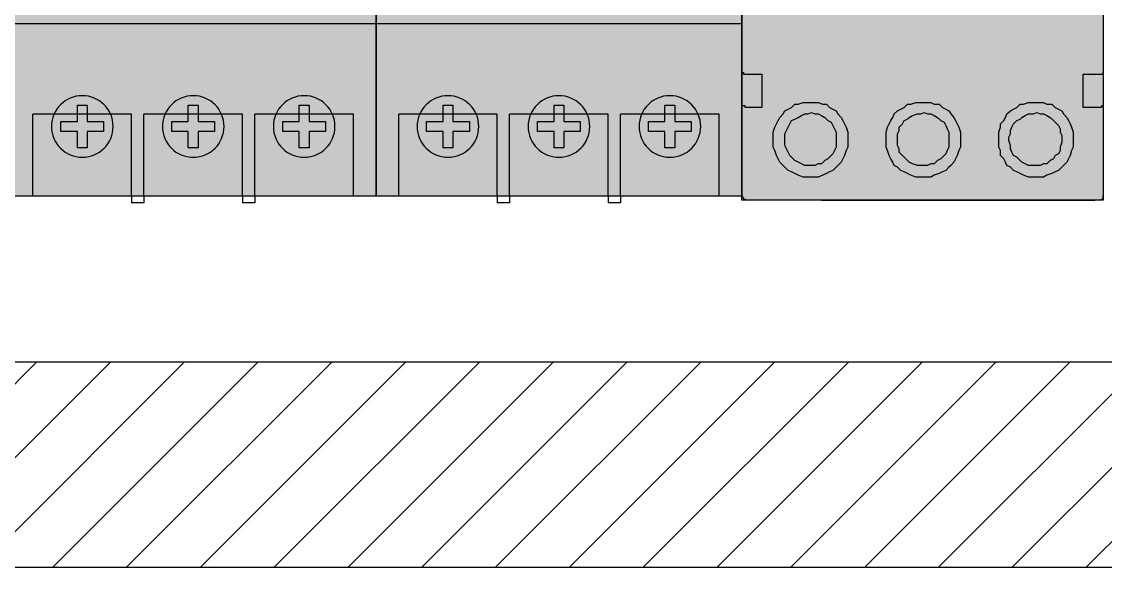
# Model space of a CAD drawing. Extents: x 20 to 1829, y -86 to 701.
# Drawn here: x 1263.4 to 1395.3, y 204.5 to 270.9 of the extents above; entities that cross this region are included whole.
import ezdxf

# ---------------------------------------------------------------- set-up
doc = ezdxf.new("R2010")
doc.units = 0
for name, color, linetype in [('CALQUE_1', 160, 'Continuous'), ('HIDDEN', 7, 'Continuous'), ('SYMS', 7, 'Continuous'), ('THICK', 7, 'Continuous')]:
    doc.layers.add(name, color=color, linetype=linetype)

msp = doc.modelspace()

# ---------------------------------------------------------------- hatches: boundary and pattern name
at = {"layer": 'SYMS', "true_color": 0x8fbdb9}
h = msp.add_hatch(color=253, dxfattribs=at)
h.dxf.hatch_style = 1
h.paths.add_polyline_path([(1262.07, 249.63), (1306.57, 249.63), (1306.57, 336.83), (1262.07, 336.83)])
h = msp.add_hatch(color=253, dxfattribs=at)
h.dxf.hatch_style = 1
h.paths.add_polyline_path([(1306.57, 249.63), (1351.07, 249.63), (1351.07, 336.83), (1306.57, 336.83)])
h = msp.add_hatch(color=253, dxfattribs=at)
h.dxf.hatch_style = 1
h.paths.add_polyline_path([(1351.07, 249.16), (1395.04, 249.16), (1395.04, 337.31), (1351.07, 337.31)])
h = msp.add_hatch(dxfattribs=at)
h.set_pattern_fill('ANSI31', color=253, scale=2)
h.set_pattern_definition([(45, (-14.827, -493.8804), (-4.490128, 4.490128), [])])
h.paths.add_polyline_path([(1206.35, 229.47), (1206.35, 204.47), (1451.24, 204.47), (1451.24, 229.47)])

# ---------------------------------------------------------------- linework, layer by layer
at = {"color": 7, "linetype": 'Continuous'}
for p, q in [((1306.57, 250.83), (1306.57, 335.63)), ((1351.07, 250.83), (1351.07, 335.63))]:
    msp.add_line(p, q, dxfattribs=at)
at = {"layer": 'CALQUE_1', "color": 7}
for p, q in [((1351.07, 270.34), (1351.07, 271.75)), ((1395.04, 271.75), (1395.04, 270.34)), ((1351.07, 267.51), (1351.07, 270.34)), ((1395.04, 270.34), (1395.04, 267.51)), ((1351.07, 264.69), (1351.07, 267.51)), ((1395.04, 267.51), (1395.04, 264.69)), ((1351.07, 261.46), (1351.07, 264.69)), ((1351.68, 264.49), (1353.49, 264.49)), ((1353.49, 264.49), (1353.49, 260.45)), ((1392.62, 264.49), (1394.64, 264.49)), ((1392.62, 260.45), (1392.62, 264.49)), ((1395.04, 264.69), (1395.04, 261.46)), ((1351.07, 261.46), (1351.07, 261.46)), ((1351.07, 260.86), (1351.07, 261.46)), ((1395.04, 261.46), (1395.04, 260.86)), ((1395.04, 261.46), (1395.04, 261.46)), ((1351.07, 259.45), (1351.07, 260.86)), ((1353.49, 260.45), (1351.68, 260.45)), ((1394.64, 260.45), (1392.62, 260.45)), ((1395.04, 260.86), (1395.04, 259.45)), ((1351.07, 249.76), (1351.07, 259.45)), ((1395.04, 259.45), (1395.04, 249.76)), ((1395.04, 249.56), (1395.04, 249.56)), ((1360.75, 249.16), (1351.68, 249.16)), ((1351.68, 249.16), (1351.68, 249.16)), ((1360.75, 249.16), (1362.77, 249.16)), ((1362.77, 249.16), (1362.77, 249.16)), ((1362.77, 249.16), (1363.37, 249.16)), ((1363.37, 249.16), (1368.42, 249.16)), ((1368.42, 249.16), (1369.02, 249.16)), ((1369.02, 249.16), (1372.25, 249.16)), ((1372.25, 249.16), (1372.86, 249.16)), ((1372.86, 249.16), (1378.1, 249.16)), ((1378.1, 249.16), (1378.7, 249.16)), ((1378.7, 249.16), (1382.13, 249.16)), ((1382.13, 249.16), (1382.74, 249.16)), ((1382.74, 249.16), (1383.34, 249.16)), ((1383.34, 249.16), (1384.35, 249.16)), ((1384.35, 249.16), (1391.41, 249.16)), ((1391.41, 249.16), (1392.42, 249.16)), ((1392.42, 249.16), (1394.04, 249.16)), ((1394.64, 249.16), (1394.04, 249.16))]:
    msp.add_line(p, q, dxfattribs=at)
for points in [[(1351.07, 264.69), (1351.27, 264.69), (1351.27, 264.49), (1351.68, 264.49)], [(1394.64, 264.49), (1395.04, 264.49), (1395.04, 264.69), (1395.04, 264.69)], [(1351.68, 260.45), (1351.47, 260.45), (1351.47, 260.66), (1351.07, 260.66), (1351.07, 260.86), (1351.07, 260.86)], [(1395.04, 260.86), (1395.04, 260.66), (1394.84, 260.66), (1394.84, 260.45), (1394.64, 260.45)], [(1351.07, 249.76), (1351.27, 249.36), (1351.68, 249.16)], [(1394.64, 249.16), (1395.04, 249.36), (1395.04, 249.76)], [(1395.04, 249.76), (1395.04, 249.56), (1395.04, 249.56)]]:
    msp.add_lwpolyline(points, dxfattribs=at)
for points in [[(1363.98, 256.62), (1363.98, 255.61), (1363.78, 255.21), (1363.58, 254.61), (1363.37, 254.2), (1363.17, 253.8), (1362.77, 253.4), (1362.57, 253.19), (1362.16, 252.79), (1361.76, 252.59), (1361.36, 252.39), (1360.95, 252.19), (1360.35, 251.98), (1358.53, 251.98), (1357.93, 252.19), (1357.53, 252.39), (1357.12, 252.59), (1356.72, 252.79), (1356.31, 253.19), (1356.11, 253.4), (1355.71, 253.8), (1355.51, 254.2), (1355.31, 254.61), (1355.1, 255.21), (1354.9, 255.61), (1354.9, 257.43), (1355.1, 258.03), (1355.31, 258.44), (1355.51, 258.84), (1355.71, 259.24), (1356.11, 259.65), (1356.31, 260.05), (1356.72, 260.25), (1357.12, 260.45), (1357.53, 260.86), (1357.93, 260.86), (1358.53, 261.06), (1360.35, 261.06), (1360.95, 260.86), (1361.36, 260.86), (1361.76, 260.45), (1362.16, 260.25), (1362.57, 260.05), (1362.77, 259.65), (1363.17, 259.24), (1363.37, 258.84), (1363.58, 258.44), (1363.78, 258.03), (1363.98, 257.43)], [(1362.57, 256.62), (1362.57, 255.61), (1362.37, 255.21), (1362.16, 254.81), (1361.96, 254.61), (1361.56, 254.2), (1361.16, 254), (1360.75, 253.6), (1360.35, 253.6), (1359.95, 253.4), (1358.74, 253.4), (1358.33, 253.6), (1357.93, 253.8), (1357.53, 254), (1357.12, 254.4), (1356.92, 254.61), (1356.72, 255.01), (1356.52, 255.41), (1356.31, 255.82), (1356.31, 257.23), (1356.52, 257.63), (1356.72, 258.03), (1356.92, 258.44), (1357.12, 258.84), (1357.53, 259.04), (1357.93, 259.24), (1358.33, 259.45), (1358.74, 259.65), (1359.14, 259.65), (1359.54, 259.85), (1359.95, 259.65), (1360.35, 259.65), (1360.75, 259.45), (1361.16, 259.24), (1361.56, 258.84), (1361.96, 258.64), (1362.16, 258.24), (1362.37, 257.83), (1362.57, 257.43)], [(1377.7, 256.62), (1377.7, 255.61), (1377.49, 255.21), (1377.29, 254.61), (1377.09, 254.2), (1376.89, 253.8), (1376.49, 253.4), (1376.28, 253.19), (1375.88, 252.79), (1375.48, 252.59), (1375.07, 252.39), (1374.47, 252.19), (1374.07, 251.98), (1372.25, 251.98), (1371.64, 252.19), (1371.24, 252.39), (1370.84, 252.59), (1370.43, 252.79), (1370.03, 253.19), (1369.63, 253.4), (1369.43, 253.8), (1369.22, 254.2), (1369.02, 254.61), (1368.82, 255.21), (1368.62, 255.61), (1368.62, 257.43), (1368.82, 258.03), (1369.02, 258.44), (1369.22, 258.84), (1369.43, 259.24), (1369.63, 259.65), (1370.03, 260.05), (1370.43, 260.25), (1370.84, 260.45), (1371.24, 260.86), (1371.64, 260.86), (1372.25, 261.06), (1374.07, 261.06), (1374.47, 260.86), (1375.07, 260.86), (1375.48, 260.45), (1375.88, 260.25), (1376.28, 260.05), (1376.49, 259.65), (1376.89, 259.24), (1377.09, 258.84), (1377.29, 258.44), (1377.49, 258.03), (1377.7, 257.43)], [(1376.28, 256.62), (1376.28, 255.61), (1376.08, 255.21), (1375.88, 254.81), (1375.68, 254.61), (1375.28, 254.2), (1374.87, 254), (1374.47, 253.6), (1374.07, 253.6), (1373.66, 253.4), (1372.45, 253.4), (1371.85, 253.6), (1371.44, 253.8), (1371.24, 254), (1370.84, 254.4), (1370.64, 254.61), (1370.23, 255.01), (1370.23, 255.41), (1370.03, 255.82), (1370.03, 257.23), (1370.23, 257.63), (1370.23, 258.03), (1370.64, 258.44), (1370.84, 258.84), (1371.24, 259.04), (1371.44, 259.24), (1371.85, 259.45), (1372.45, 259.65), (1372.86, 259.65), (1373.26, 259.85), (1373.66, 259.65), (1374.07, 259.65), (1374.47, 259.45), (1374.87, 259.24), (1375.28, 258.84), (1375.68, 258.64), (1375.88, 258.24), (1376.08, 257.83), (1376.28, 257.43)], [(1391.41, 256.62), (1391.41, 255.61), (1391.21, 255.21), (1391.01, 254.61), (1390.81, 254.2), (1390.61, 253.8), (1390.2, 253.4), (1390, 253.19), (1389.6, 252.79), (1389.19, 252.59), (1388.79, 252.39), (1388.18, 252.19), (1387.78, 251.98), (1385.97, 251.98), (1385.36, 252.19), (1384.96, 252.39), (1384.55, 252.59), (1384.15, 252.79), (1383.75, 253.19), (1383.34, 253.4), (1383.14, 253.8), (1382.94, 254.2), (1382.54, 254.61), (1382.54, 255.21), (1382.34, 255.61), (1382.34, 257.43), (1382.54, 258.03), (1382.54, 258.44), (1382.94, 258.84), (1383.14, 259.24), (1383.34, 259.65), (1383.75, 260.05), (1384.15, 260.25), (1384.55, 260.45), (1384.96, 260.86), (1385.36, 260.86), (1385.97, 261.06), (1387.78, 261.06), (1388.18, 260.86), (1388.79, 260.86), (1389.19, 260.45), (1389.6, 260.25), (1390, 260.05), (1390.2, 259.65), (1390.61, 259.24), (1390.81, 258.84), (1391.01, 258.44), (1391.21, 258.03), (1391.41, 257.43)], [(1390, 256.62), (1390, 256.22), (1389.8, 255.61), (1389.8, 255.21), (1389.6, 254.81), (1389.19, 254.61), (1388.99, 254.2), (1388.59, 254), (1388.18, 253.6), (1387.78, 253.6), (1387.38, 253.4), (1385.97, 253.4), (1385.56, 253.6), (1385.16, 253.8), (1384.96, 254), (1384.55, 254.4), (1384.15, 254.61), (1383.95, 255.01), (1383.75, 255.41), (1383.75, 255.82), (1383.55, 256.42), (1383.55, 256.82), (1383.75, 257.23), (1383.75, 257.63), (1383.95, 258.03), (1384.15, 258.44), (1384.55, 258.84), (1384.96, 259.04), (1385.16, 259.24), (1385.56, 259.45), (1385.97, 259.65), (1386.57, 259.65), (1386.97, 259.85), (1387.38, 259.65), (1387.78, 259.65), (1388.18, 259.45), (1388.59, 259.24), (1388.99, 258.84), (1389.19, 258.64), (1389.6, 258.24), (1389.8, 257.83), (1389.8, 257.43), (1390, 257.03)]]:
    msp.add_lwpolyline(points, close=True, dxfattribs=at)
at = {"layer": 'HIDDEN'}
for p, q in [((1306.57, 270.63), (1306.57, 270.63)), ((1306.57, 270.63), (1306.57, 270.63)), ((1351.07, 270.63), (1351.07, 270.63)), ((1351.07, 270.63), (1351.07, 270.63)), ((1270.22, 260.73), (1270.22, 260.73)), ((1271.42, 260.73), (1271.42, 260.73)), ((1283.72, 260.73), (1283.72, 260.73)), ((1284.92, 260.73), (1284.92, 260.73)), ((1297.22, 260.73), (1297.22, 260.73)), ((1298.42, 260.73), (1298.42, 260.73)), ((1314.72, 260.73), (1314.72, 260.73)), ((1315.92, 260.73), (1315.92, 260.73)), ((1328.22, 260.73), (1328.22, 260.73)), ((1329.42, 260.73), (1329.42, 260.73)), ((1341.72, 260.73), (1341.72, 260.73)), ((1342.92, 260.73), (1342.92, 260.73)), ((1276.82, 259.63), (1264.82, 259.63)), ((1264.82, 259.63), (1264.82, 259.63)), ((1264.82, 249.63), (1264.82, 259.63)), ((1268.22, 258.73), (1268.22, 258.73)), ((1270.22, 258.73), (1270.22, 258.73)), ((1271.42, 258.73), (1271.42, 258.73)), ((1273.42, 258.73), (1273.42, 258.73)), ((1276.82, 259.63), (1276.82, 259.63)), ((1276.82, 249.63), (1276.82, 259.63)), ((1290.32, 259.63), (1278.32, 259.63)), ((1278.32, 259.63), (1278.32, 259.63)), ((1278.32, 249.63), (1278.32, 259.63)), ((1281.72, 258.73), (1281.72, 258.73)), ((1283.72, 258.73), (1283.72, 258.73)), ((1284.92, 258.73), (1284.92, 258.73)), ((1286.92, 258.73), (1286.92, 258.73)), ((1290.32, 259.63), (1290.32, 259.63)), ((1290.32, 249.63), (1290.32, 259.63)), ((1291.82, 259.63), (1291.82, 259.63)), ((1291.82, 249.63), (1291.82, 259.63)), ((1303.82, 259.63), (1291.82, 259.63)), ((1295.22, 258.73), (1295.22, 258.73)), ((1297.22, 258.73), (1297.22, 258.73)), ((1298.42, 258.73), (1298.42, 258.73)), ((1300.42, 258.73), (1300.42, 258.73)), ((1303.82, 259.63), (1303.82, 259.63)), ((1303.82, 249.63), (1303.82, 259.63)), ((1321.32, 259.63), (1309.32, 259.63)), ((1309.32, 259.63), (1309.32, 259.63)), ((1309.32, 249.63), (1309.32, 259.63)), ((1312.72, 258.73), (1312.72, 258.73)), ((1314.72, 258.73), (1314.72, 258.73)), ((1315.92, 258.73), (1315.92, 258.73)), ((1317.92, 258.73), (1317.92, 258.73)), ((1321.32, 259.63), (1321.32, 259.63)), ((1321.32, 249.63), (1321.32, 259.63)), ((1334.82, 259.63), (1322.82, 259.63)), ((1322.82, 259.63), (1322.82, 259.63)), ((1322.82, 249.63), (1322.82, 259.63)), ((1326.22, 258.73), (1326.22, 258.73)), ((1328.22, 258.73), (1328.22, 258.73)), ((1329.42, 258.73), (1329.42, 258.73)), ((1331.42, 258.73), (1331.42, 258.73)), ((1334.82, 259.63), (1334.82, 259.63)), ((1334.82, 249.63), (1334.82, 259.63)), ((1336.32, 259.63), (1336.32, 259.63)), ((1336.32, 249.63), (1336.32, 259.63)), ((1348.32, 259.63), (1336.32, 259.63)), ((1339.72, 258.73), (1339.72, 258.73)), ((1341.72, 258.73), (1341.72, 258.73)), ((1342.92, 258.73), (1342.92, 258.73)), ((1344.92, 258.73), (1344.92, 258.73)), ((1348.32, 259.63), (1348.32, 259.63)), ((1348.32, 249.63), (1348.32, 259.63)), ((1267.07, 258.13), (1267.07, 258.13)), ((1268.22, 257.53), (1268.22, 257.53)), ((1270.22, 257.53), (1270.22, 257.53)), ((1271.42, 257.53), (1271.42, 257.53)), ((1273.42, 257.53), (1273.42, 257.53)), ((1274.57, 258.13), (1274.57, 258.13)), ((1280.57, 258.13), (1280.57, 258.13)), ((1281.72, 257.53), (1281.72, 257.53)), ((1283.72, 257.53), (1283.72, 257.53)), ((1284.92, 257.53), (1284.92, 257.53)), ((1286.92, 257.53), (1286.92, 257.53)), ((1288.07, 258.13), (1288.07, 258.13)), ((1294.07, 258.13), (1294.07, 258.13)), ((1295.22, 257.53), (1295.22, 257.53)), ((1297.22, 257.53), (1297.22, 257.53)), ((1298.42, 257.53), (1298.42, 257.53)), ((1300.42, 257.53), (1300.42, 257.53)), ((1301.57, 258.13), (1301.57, 258.13)), ((1311.57, 258.13), (1311.57, 258.13)), ((1312.72, 257.53), (1312.72, 257.53)), ((1314.72, 257.53), (1314.72, 257.53)), ((1315.92, 257.53), (1315.92, 257.53)), ((1317.92, 257.53), (1317.92, 257.53)), ((1319.07, 258.13), (1319.07, 258.13)), ((1325.07, 258.13), (1325.07, 258.13)), ((1326.22, 257.53), (1326.22, 257.53)), ((1328.22, 257.53), (1328.22, 257.53)), ((1329.42, 257.53), (1329.42, 257.53)), ((1331.42, 257.53), (1331.42, 257.53)), ((1332.57, 258.13), (1332.57, 258.13)), ((1338.57, 258.13), (1338.57, 258.13)), ((1339.72, 257.53), (1339.72, 257.53)), ((1341.72, 257.53), (1341.72, 257.53)), ((1342.92, 257.53), (1342.92, 257.53)), ((1344.92, 257.53), (1344.92, 257.53)), ((1346.07, 258.13), (1346.07, 258.13)), ((1270.22, 255.53), (1270.22, 255.53)), ((1271.42, 255.53), (1271.42, 255.53)), ((1283.72, 255.53), (1283.72, 255.53)), ((1284.92, 255.53), (1284.92, 255.53)), ((1297.22, 255.53), (1297.22, 255.53)), ((1298.42, 255.53), (1298.42, 255.53)), ((1314.72, 255.53), (1314.72, 255.53)), ((1315.92, 255.53), (1315.92, 255.53)), ((1328.22, 255.53), (1328.22, 255.53)), ((1329.42, 255.53), (1329.42, 255.53)), ((1341.72, 255.53), (1341.72, 255.53)), ((1342.92, 255.53), (1342.92, 255.53)), ((1264.82, 249.63), (1264.82, 249.63)), ((1276.82, 249.63), (1276.82, 249.63)), ((1276.82, 249.63), (1276.82, 249.63)), ((1278.32, 249.63), (1278.32, 249.63)), ((1278.32, 249.63), (1278.32, 249.63)), ((1290.32, 249.63), (1290.32, 249.63)), ((1290.32, 249.63), (1290.32, 249.63)), ((1291.82, 249.63), (1291.82, 249.63)), ((1291.82, 249.63), (1291.82, 249.63)), ((1303.82, 249.63), (1303.82, 249.63)), ((1306.57, 249.63), (1306.57, 249.63)), ((1306.57, 249.63), (1306.57, 249.63)), ((1309.32, 249.63), (1309.32, 249.63)), ((1321.32, 249.63), (1321.32, 249.63)), ((1321.32, 249.63), (1321.32, 249.63)), ((1322.82, 249.63), (1322.82, 249.63)), ((1322.82, 249.63), (1322.82, 249.63)), ((1334.82, 249.63), (1334.82, 249.63)), ((1334.82, 249.63), (1334.82, 249.63)), ((1336.32, 249.63), (1336.32, 249.63)), ((1336.32, 249.63), (1336.32, 249.63)), ((1348.32, 249.63), (1348.32, 249.63)), ((1351.07, 249.63), (1351.07, 249.63)), ((1351.07, 249.63), (1351.07, 249.63)), ((1276.82, 248.83), (1276.82, 248.83)), ((1278.32, 248.83), (1278.32, 248.83)), ((1290.32, 248.83), (1290.32, 248.83)), ((1291.82, 248.83), (1291.82, 248.83)), ((1321.32, 248.83), (1321.32, 248.83)), ((1322.82, 248.83), (1322.82, 248.83)), ((1334.82, 248.83), (1334.82, 248.83)), ((1336.32, 248.83), (1336.32, 248.83))]:
    msp.add_line(p, q, dxfattribs=at)
at = {"layer": 'SYMS'}
for p, q in [((1206.35, 229.47), (1451.24, 229.47)), ((1206.35, 204.47), (1451.24, 204.47))]:
    msp.add_line(p, q, dxfattribs=at)
for points in [[(1262.07, 336.83), (1306.57, 336.83), (1306.57, 249.63), (1262.07, 249.63)], [(1306.57, 336.83), (1351.07, 336.83), (1351.07, 249.63), (1306.57, 249.63)], [(1351.07, 337.31), (1395.04, 337.31), (1395.04, 249.16), (1351.07, 249.16)]]:
    msp.add_lwpolyline(points, close=True, dxfattribs=at)
at = {"layer": 'THICK'}
for p, q in [((1306.57, 270.63), (1306.57, 315.83)), ((1306.57, 270.63), (1306.57, 315.83)), ((1351.07, 270.63), (1351.07, 315.83)), ((1351.07, 270.63), (1351.07, 315.83)), ((1306.57, 270.63), (1262.07, 270.63)), ((1306.57, 249.63), (1306.57, 270.63)), ((1306.57, 249.63), (1306.57, 270.63)), ((1351.07, 270.63), (1306.57, 270.63)), ((1351.07, 249.63), (1351.07, 270.63)), ((1351.07, 249.63), (1351.07, 270.63)), ((1270.22, 258.73), (1270.22, 260.73)), ((1270.22, 260.73), (1271.42, 260.73)), ((1271.42, 260.73), (1271.42, 258.73)), ((1283.72, 258.73), (1283.72, 260.73)), ((1283.72, 260.73), (1284.92, 260.73)), ((1284.92, 260.73), (1284.92, 258.73)), ((1297.22, 258.73), (1297.22, 260.73)), ((1297.22, 260.73), (1298.42, 260.73)), ((1298.42, 260.73), (1298.42, 258.73)), ((1314.72, 258.73), (1314.72, 260.73)), ((1314.72, 260.73), (1315.92, 260.73)), ((1315.92, 260.73), (1315.92, 258.73)), ((1328.22, 258.73), (1328.22, 260.73)), ((1328.22, 260.73), (1329.42, 260.73)), ((1329.42, 260.73), (1329.42, 258.73)), ((1341.72, 258.73), (1341.72, 260.73)), ((1341.72, 260.73), (1342.92, 260.73)), ((1342.92, 260.73), (1342.92, 258.73)), ((1268.22, 257.53), (1268.22, 258.73)), ((1268.22, 258.73), (1270.22, 258.73)), ((1271.42, 258.73), (1273.42, 258.73)), ((1273.42, 258.73), (1273.42, 257.53)), ((1281.72, 257.53), (1281.72, 258.73)), ((1281.72, 258.73), (1283.72, 258.73)), ((1284.92, 258.73), (1286.92, 258.73)), ((1286.92, 258.73), (1286.92, 257.53)), ((1295.22, 257.53), (1295.22, 258.73)), ((1295.22, 258.73), (1297.22, 258.73)), ((1298.42, 258.73), (1300.42, 258.73)), ((1300.42, 258.73), (1300.42, 257.53)), ((1312.72, 257.53), (1312.72, 258.73)), ((1312.72, 258.73), (1314.72, 258.73)), ((1315.92, 258.73), (1317.92, 258.73)), ((1317.92, 258.73), (1317.92, 257.53)), ((1326.22, 257.53), (1326.22, 258.73)), ((1326.22, 258.73), (1328.22, 258.73)), ((1329.42, 258.73), (1331.42, 258.73)), ((1331.42, 258.73), (1331.42, 257.53)), ((1339.72, 257.53), (1339.72, 258.73)), ((1339.72, 258.73), (1341.72, 258.73)), ((1342.92, 258.73), (1344.92, 258.73)), ((1344.92, 258.73), (1344.92, 257.53)), ((1270.22, 257.53), (1268.22, 257.53)), ((1270.22, 255.53), (1270.22, 257.53)), ((1273.42, 257.53), (1271.42, 257.53)), ((1271.42, 257.53), (1271.42, 255.53)), ((1283.72, 257.53), (1281.72, 257.53)), ((1283.72, 255.53), (1283.72, 257.53)), ((1286.92, 257.53), (1284.92, 257.53)), ((1284.92, 257.53), (1284.92, 255.53)), ((1297.22, 257.53), (1295.22, 257.53)), ((1297.22, 255.53), (1297.22, 257.53)), ((1300.42, 257.53), (1298.42, 257.53)), ((1298.42, 257.53), (1298.42, 255.53)), ((1314.72, 257.53), (1312.72, 257.53)), ((1314.72, 255.53), (1314.72, 257.53)), ((1317.92, 257.53), (1315.92, 257.53)), ((1315.92, 257.53), (1315.92, 255.53)), ((1328.22, 257.53), (1326.22, 257.53)), ((1328.22, 255.53), (1328.22, 257.53)), ((1331.42, 257.53), (1329.42, 257.53)), ((1329.42, 257.53), (1329.42, 255.53)), ((1341.72, 257.53), (1339.72, 257.53)), ((1341.72, 255.53), (1341.72, 257.53)), ((1344.92, 257.53), (1342.92, 257.53)), ((1342.92, 257.53), (1342.92, 255.53)), ((1271.42, 255.53), (1270.22, 255.53)), ((1284.92, 255.53), (1283.72, 255.53)), ((1298.42, 255.53), (1297.22, 255.53)), ((1315.92, 255.53), (1314.72, 255.53)), ((1329.42, 255.53), (1328.22, 255.53)), ((1342.92, 255.53), (1341.72, 255.53)), ((1306.57, 249.63), (1262.07, 249.63)), ((1276.82, 249.63), (1276.82, 248.83)), ((1278.32, 249.63), (1278.32, 248.83)), ((1290.32, 249.63), (1290.32, 248.83)), ((1291.82, 249.63), (1291.82, 248.83)), ((1351.07, 249.63), (1306.57, 249.63)), ((1321.32, 249.63), (1321.32, 248.83)), ((1322.82, 249.63), (1322.82, 248.83)), ((1334.82, 249.63), (1334.82, 248.83)), ((1336.32, 249.63), (1336.32, 248.83)), ((1278.32, 248.83), (1276.82, 248.83)), ((1291.82, 248.83), (1290.32, 248.83)), ((1322.82, 248.83), (1321.32, 248.83)), ((1336.32, 248.83), (1334.82, 248.83))]:
    msp.add_line(p, q, dxfattribs=at)
for centre, start, end in [((1270.82, 258.13), 360, 180), ((1284.32, 258.13), 360, 180), ((1297.82, 258.13), 360, 180), ((1315.32, 258.13), 360, 180), ((1328.82, 258.13), 360, 180), ((1342.32, 258.13), 360, 180), ((1270.82, 258.13), 180, 360), ((1284.32, 258.13), 180, 360), ((1297.82, 258.13), 180, 360), ((1315.32, 258.13), 180, 360), ((1328.82, 258.13), 180, 360), ((1342.32, 258.13), 180, 360)]:
    msp.add_arc(centre, 3.75, start, end, dxfattribs=at)

doc.saveas('drawing.dxf')
